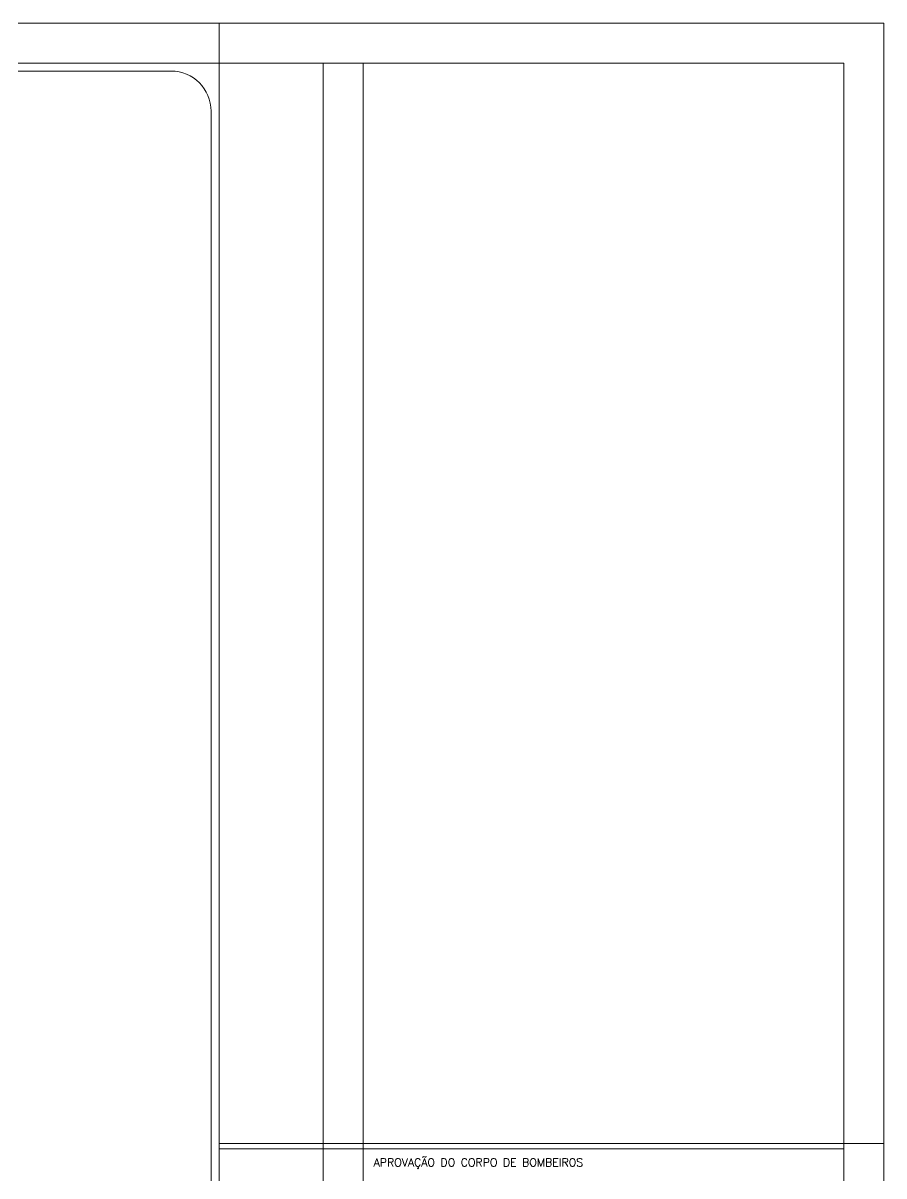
# Model space of a CAD drawing. Header units: millimetres. Extents: x 521 to 1055, y 261 to 520.
# Drawn here: x 625.46 to 646.98, y 403.8 to 432.6 of the extents above; entities that cross this region are included whole.
import ezdxf

# ---------------------------------------------------------------- set-up
doc = ezdxf.new("R2010")
doc.units = ezdxf.units.MM
doc.layers.add('0.1', color=8, linetype='Continuous', lineweight=13)
doc.styles.add('ROMANS', font='romans')

msp = doc.modelspace()

# ---------------------------------------------------------------- linework, layer by layer
at = {"layer": '0.1', "color": 8}
for p, q in [((630.35941, 432.60294), (630.35941, 348.60294)), ((632.95941, 431.60294), (632.95941, 355.60294)), ((633.95941, 431.60294), (633.95941, 355.60294)), ((630.35941, 404.60294), (645.97941, 404.60294)), ((630.35941, 404.47532), (645.97941, 404.47532)), ((645.97941, 404.60294), (646.97941, 404.60294)), ((645.97941, 404.60294), (646.97941, 404.60294))]:
    msp.add_line(p, q, dxfattribs=at)
for points in [[(646.97941, 432.60294), (520.77502, 432.60294), (520.77502, 348.60294), (646.97941, 348.60294)], [(523.27502, 349.60294), (523.27502, 431.60294), (645.97941, 431.60294), (645.97941, 349.60294)]]:
    msp.add_lwpolyline(points, close=True, dxfattribs=at)
msp.add_lwpolyline([(630.15941, 430.40294, 0.41421356), (629.15941, 431.40294), (524.47502, 431.40294, 0.41421356), (523.47502, 430.40294), (523.47502, 356.80294, 0.41421356), (524.47502, 355.80294), (629.15941, 355.80294, 0.41421356), (630.15941, 356.80294)], format="xyb", close=True, dxfattribs=at)

# ---------------------------------------------------------------- texts
at = {"layer": '0.1', "color": 8, "style": 'ROMANS'}
msp.add_text('APROVAÇÃO DO CORPO DE BOMBEIROS', height=0.2, dxfattribs=at).set_placement((634.22254, 404.03282))

doc.saveas('drawing.dxf')
